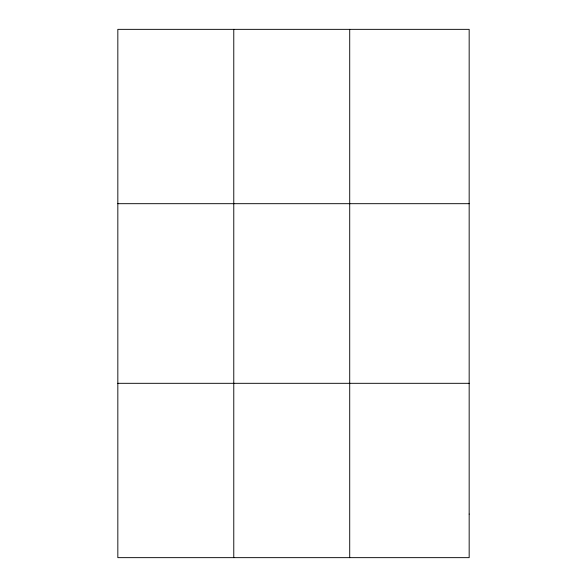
<?xml version="1.0" encoding="UTF-8"?>
<svg xmlns="http://www.w3.org/2000/svg" width="587" height="587" viewBox="0 0 587 587"><rect width="100%" height="100%" fill="white"/><g stroke="black" fill="none" stroke-linecap="round" stroke-linejoin="round"><path stroke-width="0.88" d="M233.773 557.65L233.773 29.35M349.713 557.65L349.713 29.35M117.833 203.689L469.167 203.689M117.833 383.311L469.167 383.311M469.167 514.065L469.167 557.65L117.833 557.65L117.833 29.35L469.167 29.35L469.167 514.065"/></g></svg>
